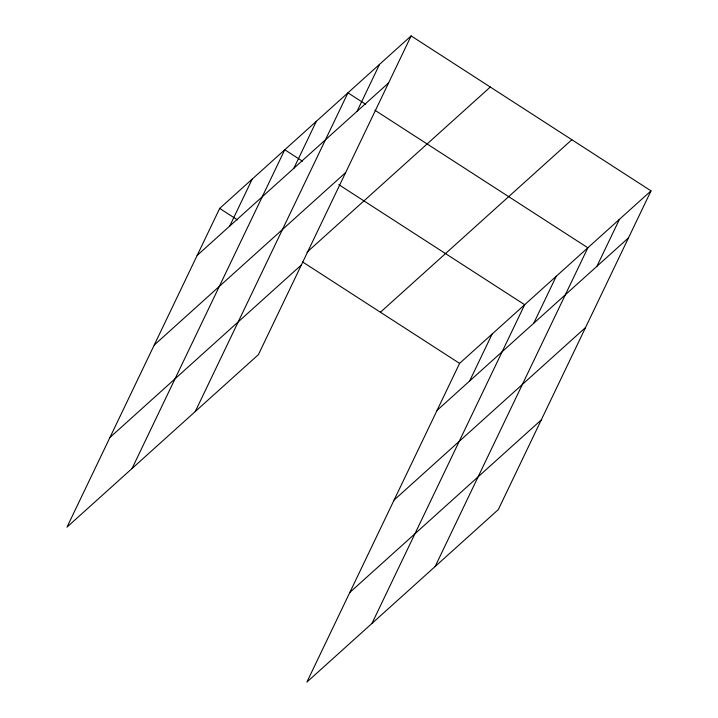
<?xml version="1.0" encoding="UTF-8"?>
<svg xmlns="http://www.w3.org/2000/svg" width="718" height="718" viewBox="0 0 718 718"><rect width="100%" height="100%" fill="white"/><g stroke="black" fill="none" stroke-linecap="round" stroke-linejoin="round"><path stroke-width="1.08" d="M411.127 35.9L219.69 208.408L66.98 527.138L258.417 354.629L411.127 35.9L651.02 190.862L498.31 509.592L306.873 682.1L459.583 363.371L651.02 190.862M229.715 226.08L252.233 179.078M132.067 468.486L284.777 149.757L302.475 161.182M293.85 168.29L316.369 121.288M195.242 411.558L347.952 92.828L365.65 104.254M357.026 111.362L379.544 64.36M469.608 381.034L492.126 334.041M371.96 623.448L524.67 304.719L338.797 184.652M533.743 323.244L556.262 276.25M435.135 566.52L587.845 247.791L374.967 110.276M596.918 266.324L619.437 219.322M197.172 255.402L388.609 82.893M154.208 345.071L345.645 172.571M306.99 252.215L490.295 87.04M109.944 437.468L301.38 264.96M380.423 312.231L571.851 139.723M437.065 410.364L628.501 237.855M394.101 500.033L585.538 327.534M349.837 592.431L541.273 419.922M219.69 208.408L237.389 219.834M302.61 261.962L459.583 363.371"/></g></svg>
